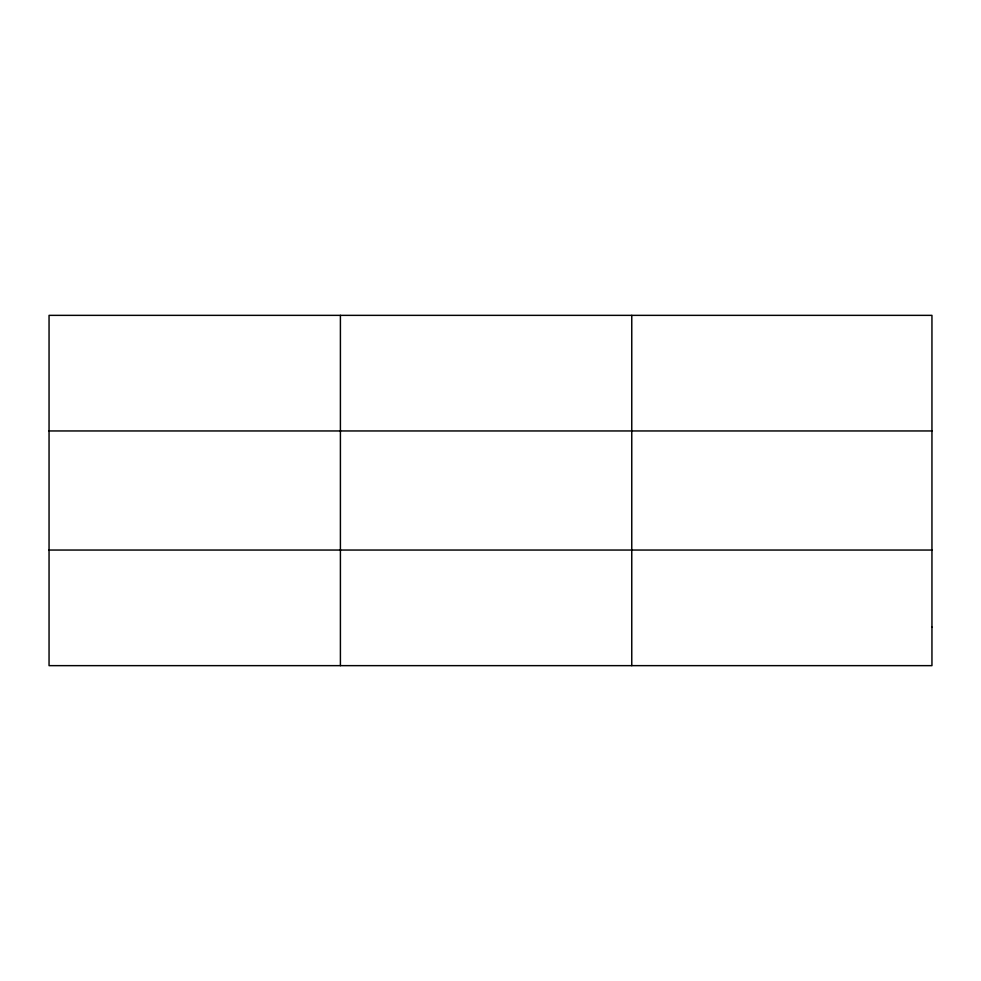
<?xml version="1.0" encoding="UTF-8"?>
<svg xmlns="http://www.w3.org/2000/svg" width="981" height="981" viewBox="0 0 981 981"><rect width="100%" height="100%" fill="white"/><g stroke="black" fill="none" stroke-linecap="round" stroke-linejoin="round"><path stroke-width="1.47" d="M340.407 315.355L340.407 665.645M631.764 315.355L631.764 665.645M49.05 430.953L931.95 430.953M49.05 550.047L931.95 550.047M931.95 627.117L931.95 665.645L49.05 665.645L49.05 315.355L931.95 315.355L931.95 627.117"/></g></svg>
